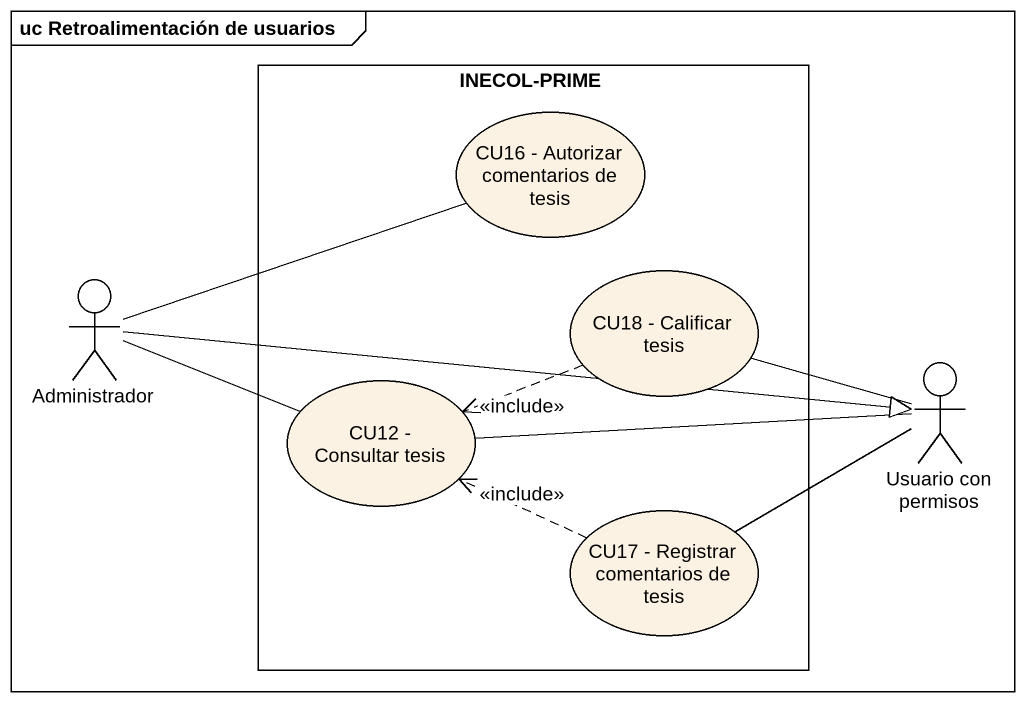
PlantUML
@startuml
mainframe uc Retroalimentación de usuarios
rectangle "INECOL-PRIME" as INECOL_PRIME {
  usecase "CU16 - Autorizar comentarios de tesis" as CU16_Autorizar_comentarios
  usecase "CU18 - Calificar tesis" as CU18_Calificar_tesis
  usecase "CU12 - Consultar tesis" as CU12_Consultar_tesis
  usecase "CU17 - Registrar comentarios de tesis" as CU17_Registrar_comentarios
}
actor Administrador
actor "Usuario con permisos" as Usuario_con_permisos
Administrador -right- CU16_Autorizar_comentarios
Administrador -right- CU12_Consultar_tesis
Administrador -right-|> Usuario_con_permisos
CU18_Calificar_tesis .left.> CU12_Consultar_tesis : <<include>>
Usuario_con_permisos -left- CU18_Calificar_tesis
Usuario_con_permisos -left- CU12_Consultar_tesis
Usuario_con_permisos -left- CU17_Registrar_comentarios
CU17_Registrar_comentarios .left.> CU12_Consultar_tesis : <<include>>
@enduml
